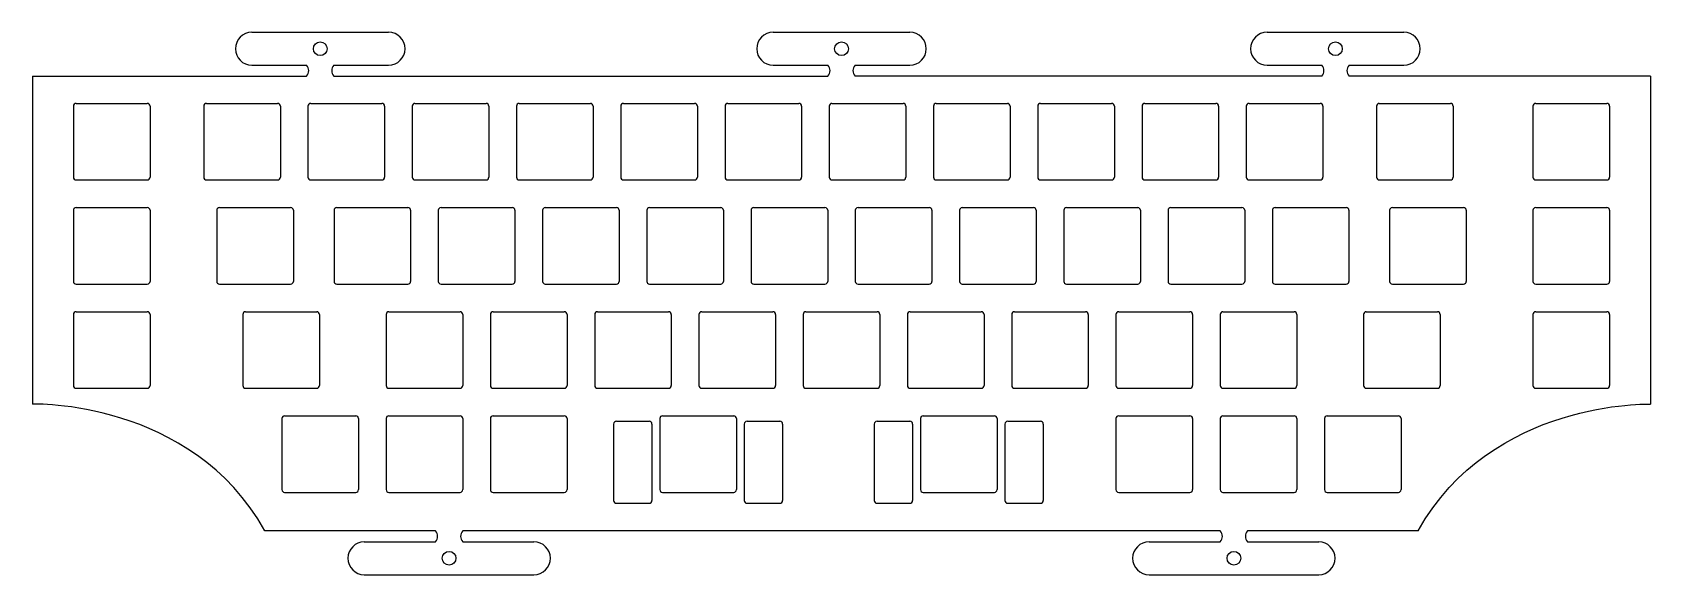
# Model space of a CAD drawing. Header units: millimetres. Extents: x 0 to 296, y -91 to 8.
import ezdxf

# ---------------------------------------------------------------- set-up
doc = ezdxf.new("R2010")
doc.units = ezdxf.units.MM
doc.layers.get('0').update_dxf_attribs({"linetype": 'CONTINUOUS', "lineweight": 25})

msp = doc.modelspace()

# ---------------------------------------------------------------- linework, layer by layer
for p, q in [((40.1, 8), (65.1, 8)), ((135.351, 8), (160.351, 8)), ((225.602, 8), (250.602, 8)), ((0, 0), (50.1, 0)), ((40.1, 2), (50.1, 2)), ((55.1, 2), (65.1, 2)), ((55.1, 0), (145.351, 0)), ((135.351, 2), (145.351, 2)), ((150.351, 2), (160.351, 2)), ((235.602, 0), (150.351, 0)), ((225.602, 2), (235.602, 2)), ((240.602, 2), (250.602, 2)), ((295.7, 0), (240.602, 0)), ((7.5, -5.5), (7.5, -18.5)), ((8, -5), (21, -5)), ((21.5, -5.5), (21.5, -18.5)), ((31.3125, -5.5), (31.3125, -18.5)), ((31.8125, -5), (44.8125, -5)), ((45.3125, -5.5), (45.3125, -18.5)), ((50.3625, -5.5), (50.3625, -18.5)), ((50.8625, -5), (63.8625, -5)), ((64.3625, -5.5), (64.3625, -18.5)), ((69.4125, -5.5), (69.4125, -18.5)), ((69.9125, -5), (82.9125, -5)), ((83.4125, -5.5), (83.4125, -18.5)), ((88.4625, -5.5), (88.4625, -18.5)), ((88.9625, -5), (101.9625, -5)), ((102.4625, -5.5), (102.4625, -18.5)), ((107.5125, -5.5), (107.5125, -18.5)), ((108.0125, -5), (121.0125, -5)), ((121.5125, -5.5), (121.5125, -18.5)), ((126.5625, -5.5), (126.5625, -18.5)), ((127.0625, -5), (140.0625, -5)), ((140.5625, -5.5), (140.5625, -18.5)), ((145.6125, -5.5), (145.6125, -18.5)), ((146.1125, -5), (159.1125, -5)), ((159.6125, -5.5), (159.6125, -18.5)), ((164.6625, -5.5), (164.6625, -18.5)), ((165.1625, -5), (178.1625, -5)), ((178.6625, -5.5), (178.6625, -18.5)), ((183.7125, -5.5), (183.7125, -18.5)), ((184.2125, -5), (197.2125, -5)), ((197.7125, -5.5), (197.7125, -18.5)), ((202.7625, -5.5), (202.7625, -18.5)), ((203.2625, -5), (216.2625, -5)), ((216.7625, -5.5), (216.7625, -18.5)), ((221.8125, -5.5), (221.8125, -18.5)), ((222.3125, -5), (235.3125, -5)), ((235.8125, -5.5), (235.8125, -18.5)), ((245.625, -5.5), (245.625, -18.5)), ((246.125, -5), (259.125, -5)), ((259.625, -5.5), (259.625, -18.5)), ((274.2, -5.5), (274.2, -18.5)), ((274.7, -5), (287.7, -5)), ((288.2, -5.5), (288.2, -18.5)), ((8, -19), (21, -19)), ((31.8125, -19), (44.8125, -19)), ((50.8625, -19), (63.8625, -19)), ((69.9125, -19), (82.9125, -19)), ((88.9625, -19), (101.9625, -19)), ((108.0125, -19), (121.0125, -19)), ((127.0625, -19), (140.0625, -19)), ((146.1125, -19), (159.1125, -19)), ((165.1625, -19), (178.1625, -19)), ((184.2125, -19), (197.2125, -19)), ((203.2625, -19), (216.2625, -19)), ((222.3125, -19), (235.3125, -19)), ((246.125, -19), (259.125, -19)), ((274.7, -19), (287.7, -19)), ((7.5, -24.55), (7.5, -37.55)), ((8, -24.05), (21, -24.05)), ((21.5, -24.55), (21.5, -37.55)), ((33.69375, -24.55), (33.69375, -37.55)), ((34.19375, -24.05), (47.19375, -24.05)), ((47.69375, -24.55), (47.69375, -37.55)), ((55.125, -24.55), (55.125, -37.55)), ((55.625, -24.05), (68.625, -24.05)), ((69.125, -24.55), (69.125, -37.55)), ((74.175, -24.55), (74.175, -37.55)), ((74.675, -24.05), (87.675, -24.05)), ((88.175, -24.55), (88.175, -37.55)), ((93.225, -24.55), (93.225, -37.55)), ((93.725, -24.05), (106.725, -24.05)), ((107.225, -24.55), (107.225, -37.55)), ((112.275, -24.55), (112.275, -37.55)), ((112.775, -24.05), (125.775, -24.05)), ((126.275, -24.55), (126.275, -37.55)), ((131.325, -24.55), (131.325, -37.55)), ((131.825, -24.05), (144.825, -24.05)), ((145.325, -24.55), (145.325, -37.55)), ((150.375, -24.55), (150.375, -37.55)), ((150.875, -24.05), (163.875, -24.05)), ((164.375, -24.55), (164.375, -37.55)), ((169.425, -24.55), (169.425, -37.55)), ((169.925, -24.05), (182.925, -24.05)), ((183.425, -24.55), (183.425, -37.55)), ((188.475, -24.55), (188.475, -37.55)), ((188.975, -24.05), (201.975, -24.05)), ((202.475, -24.55), (202.475, -37.55)), ((207.525, -24.55), (207.525, -37.55)), ((208.025, -24.05), (221.025, -24.05)), ((221.525, -24.55), (221.525, -37.55)), ((226.575, -24.55), (226.575, -37.55)), ((227.075, -24.05), (240.075, -24.05)), ((240.575, -24.55), (240.575, -37.55)), ((248.00625, -24.55), (248.00625, -37.55)), ((248.50625, -24.05), (261.50625, -24.05)), ((262.00625, -24.55), (262.00625, -37.55)), ((274.2, -24.55), (274.2, -37.55)), ((274.7, -24.05), (287.7, -24.05)), ((288.2, -24.55), (288.2, -37.55)), ((8, -38.05), (21, -38.05)), ((34.19375, -38.05), (47.19375, -38.05)), ((55.625, -38.05), (68.625, -38.05)), ((74.675, -38.05), (87.675, -38.05)), ((93.725, -38.05), (106.725, -38.05)), ((112.775, -38.05), (125.775, -38.05)), ((131.825, -38.05), (144.825, -38.05)), ((150.875, -38.05), (163.875, -38.05)), ((169.925, -38.05), (182.925, -38.05)), ((188.975, -38.05), (201.975, -38.05)), ((208.025, -38.05), (221.025, -38.05)), ((227.075, -38.05), (240.075, -38.05)), ((248.50625, -38.05), (261.50625, -38.05)), ((274.7, -38.05), (287.7, -38.05)), ((7.5, -43.6), (7.5, -56.6)), ((8, -43.1), (21, -43.1)), ((21.5, -43.6), (21.5, -56.6)), ((38.45625, -43.6), (38.45625, -56.6)), ((38.95625, -43.1), (51.95625, -43.1)), ((52.45625, -43.6), (52.45625, -56.6)), ((64.65, -43.6), (64.65, -56.6)), ((65.15, -43.1), (78.15, -43.1)), ((78.65, -43.6), (78.65, -56.6)), ((83.7, -43.6), (83.7, -56.6)), ((84.2, -43.1), (97.2, -43.1)), ((97.7, -43.6), (97.7, -56.6)), ((102.75, -43.6), (102.75, -56.6)), ((103.25, -43.1), (116.25, -43.1)), ((116.75, -43.6), (116.75, -56.6)), ((121.8, -43.6), (121.8, -56.6)), ((122.3, -43.1), (135.3, -43.1)), ((135.8, -43.6), (135.8, -56.6)), ((140.85, -43.6), (140.85, -56.6)), ((141.35, -43.1), (154.35, -43.1)), ((154.85, -43.6), (154.85, -56.6)), ((159.9, -43.6), (159.9, -56.6)), ((160.4, -43.1), (173.4, -43.1)), ((173.9, -43.6), (173.9, -56.6)), ((178.95, -43.6), (178.95, -56.6)), ((179.45, -43.1), (192.45, -43.1)), ((192.95, -43.6), (192.95, -56.6)), ((198, -43.6), (198, -56.6)), ((198.5, -43.1), (211.5, -43.1)), ((212, -43.6), (212, -56.6)), ((217.05, -43.6), (217.05, -56.6)), ((217.55, -43.1), (230.55, -43.1)), ((231.05, -43.6), (231.05, -56.6)), ((243.24375, -43.6), (243.24375, -56.6)), ((243.74375, -43.1), (256.74375, -43.1)), ((257.24375, -43.6), (257.24375, -56.6)), ((274.2, -43.6), (274.2, -56.6)), ((274.7, -43.1), (287.7, -43.1)), ((288.2, -43.6), (288.2, -56.6)), ((8, -57.1), (21, -57.1)), ((38.95625, -57.1), (51.95625, -57.1)), ((65.15, -57.1), (78.15, -57.1)), ((84.2, -57.1), (97.2, -57.1)), ((103.25, -57.1), (116.25, -57.1)), ((122.3, -57.1), (135.3, -57.1)), ((141.35, -57.1), (154.35, -57.1)), ((160.4, -57.1), (173.4, -57.1)), ((179.45, -57.1), (192.45, -57.1)), ((198.5, -57.1), (211.5, -57.1)), ((217.55, -57.1), (230.55, -57.1)), ((243.74375, -57.1), (256.74375, -57.1)), ((274.7, -57.1), (287.7, -57.1)), ((45.6, -62.65), (45.6, -75.65)), ((46.1, -62.15), (59.1, -62.15)), ((59.6, -62.65), (59.6, -75.65)), ((64.65, -62.65), (64.65, -75.65)), ((65.15, -62.15), (78.15, -62.15)), ((78.65, -62.65), (78.65, -75.65)), ((83.7, -62.65), (83.7, -75.65)), ((84.2, -62.15), (97.2, -62.15)), ((97.7, -62.65), (97.7, -75.65)), ((106.21825, -63.65), (106.21825, -77.65)), ((106.71825, -63.15), (112.71825, -63.15)), ((113.21825, -63.65), (113.21825, -77.65)), ((114.65625, -62.65), (114.65625, -75.65)), ((115.15625, -62.15), (128.15625, -62.15)), ((128.65625, -62.65), (128.65625, -75.65)), ((130.09425, -63.65), (130.09425, -77.65)), ((130.59425, -63.15), (136.59425, -63.15)), ((137.09425, -63.65), (137.09425, -77.65)), ((153.84325, -63.65), (153.84325, -77.65)), ((154.34325, -63.15), (160.34325, -63.15)), ((160.84325, -63.65), (160.84325, -77.65)), ((162.28125, -62.65), (162.28125, -75.65)), ((162.78125, -62.15), (175.78125, -62.15)), ((176.28125, -62.65), (176.28125, -75.65)), ((177.71925, -63.65), (177.71925, -77.65)), ((178.21925, -63.15), (184.21925, -63.15)), ((184.71925, -63.65), (184.71925, -77.65)), ((198, -62.65), (198, -75.65)), ((198.5, -62.15), (211.5, -62.15)), ((212, -62.65), (212, -75.65)), ((217.05, -62.65), (217.05, -75.65)), ((217.55, -62.15), (230.55, -62.15)), ((231.05, -62.65), (231.05, -75.65)), ((236.1, -62.65), (236.1, -75.65)), ((236.6, -62.15), (249.6, -62.15)), ((250.1, -62.65), (250.1, -75.65)), ((46.1, -76.15), (59.1, -76.15)), ((65.15, -76.15), (78.15, -76.15)), ((84.2, -76.15), (97.2, -76.15)), ((115.15625, -76.15), (128.15625, -76.15)), ((162.78125, -76.15), (175.78125, -76.15)), ((198.5, -76.15), (211.5, -76.15)), ((217.55, -76.15), (230.55, -76.15)), ((236.6, -76.15), (249.6, -76.15)), ((106.71825, -78.15), (112.71825, -78.15)), ((130.59425, -78.15), (136.59425, -78.15)), ((154.34325, -78.15), (160.34325, -78.15)), ((178.21925, -78.15), (184.21925, -78.15)), ((73.65, -83.2), (42.5, -83.2)), ((60.65, -85.2), (73.65, -85.2)), ((217.05, -83.2), (78.65, -83.2)), ((78.65, -85.2), (91.65, -85.2)), ((204.05, -85.2), (217.05, -85.2)), ((253.2, -83.2), (222.05, -83.2)), ((222.05, -85.2), (235.05, -85.2))]:
    msp.add_line(p, q)
at = {"linetype": 'CONTINUOUS', "lineweight": 25}
for p, q in [((0, 0), (0, -60)), ((295.7, 0), (295.7, -60)), ((60.65, -91.2), (91.65, -91.2)), ((204.05, -91.2), (235.05, -91.2))]:
    msp.add_line(p, q, dxfattribs=at)
for centre in [(52.6, 5), (147.851, 5), (238.102, 5), (76.15, -88.2), (219.55, -88.2)]:
    msp.add_circle(centre, 1.25)
for centre, radius, start, end in [((40.1, 5), 3, 90, 270), ((65.1, 5), 3, 270, 90), ((135.351, 5), 3, 90, 270), ((160.351, 5), 3, 270, 90), ((225.602, 5), 3, 90, 270), ((250.602, 5), 3, 270, 90), ((49.05, 1), 1.45, 316.397181, 43.602819), ((56.15, 1), 1.45, 136.397181, 223.602819), ((144.301, 1), 1.45, 316.397181, 43.602819), ((151.401, 1), 1.45, 136.397181, 223.602819), ((234.552, 1), 1.45, 316.397181, 43.602819), ((241.652, 1), 1.45, 136.397181, 223.602819), ((8, -5.5), 0.5, 90, 180), ((21, -5.5), 0.5, 0, 90), ((31.8125, -5.5), 0.5, 90, 180), ((44.8125, -5.5), 0.5, 0, 90), ((50.8625, -5.5), 0.5, 90, 180), ((63.8625, -5.5), 0.5, 0, 90), ((69.9125, -5.5), 0.5, 90, 180), ((82.9125, -5.5), 0.5, 0, 90), ((88.9625, -5.5), 0.5, 90, 180), ((101.9625, -5.5), 0.5, 0, 90), ((108.0125, -5.5), 0.5, 90, 180), ((121.0125, -5.5), 0.5, 0, 90), ((127.0625, -5.5), 0.5, 90, 180), ((140.0625, -5.5), 0.5, 0, 90), ((146.1125, -5.5), 0.5, 90, 180), ((159.1125, -5.5), 0.5, 0, 90), ((165.1625, -5.5), 0.5, 90, 180), ((178.1625, -5.5), 0.5, 0, 90), ((184.2125, -5.5), 0.5, 90, 180), ((197.2125, -5.5), 0.5, 0, 90), ((203.2625, -5.5), 0.5, 90, 180), ((216.2625, -5.5), 0.5, 0, 90), ((222.3125, -5.5), 0.5, 90, 180), ((235.3125, -5.5), 0.5, 0, 90), ((246.125, -5.5), 0.5, 90, 180), ((259.125, -5.5), 0.5, 0, 90), ((274.7, -5.5), 0.5, 90, 180), ((287.7, -5.5), 0.5, 0, 90), ((8, -18.5), 0.5, 180, 270), ((21, -18.5), 0.5, 270, 0), ((31.8125, -18.5), 0.5, 180, 270), ((44.8125, -18.5), 0.5, 270, 0), ((50.8625, -18.5), 0.5, 180, 270), ((63.8625, -18.5), 0.5, 270, 0), ((69.9125, -18.5), 0.5, 180, 270), ((82.9125, -18.5), 0.5, 270, 0), ((88.9625, -18.5), 0.5, 180, 270), ((101.9625, -18.5), 0.5, 270, 0), ((108.0125, -18.5), 0.5, 180, 270), ((121.0125, -18.5), 0.5, 270, 0), ((127.0625, -18.5), 0.5, 180, 270), ((140.0625, -18.5), 0.5, 270, 0), ((146.1125, -18.5), 0.5, 180, 270), ((159.1125, -18.5), 0.5, 270, 0), ((165.1625, -18.5), 0.5, 180, 270), ((178.1625, -18.5), 0.5, 270, 0), ((184.2125, -18.5), 0.5, 180, 270), ((197.2125, -18.5), 0.5, 270, 0), ((203.2625, -18.5), 0.5, 180, 270), ((216.2625, -18.5), 0.5, 270, 0), ((222.3125, -18.5), 0.5, 180, 270), ((235.3125, -18.5), 0.5, 270, 0), ((246.125, -18.5), 0.5, 180, 270), ((259.125, -18.5), 0.5, 270, 0), ((274.7, -18.5), 0.5, 180, 270), ((287.7, -18.5), 0.5, 270, 0), ((8, -24.55), 0.5, 90, 180), ((21, -24.55), 0.5, 0, 90), ((34.19375, -24.55), 0.5, 90, 180), ((47.19375, -24.55), 0.5, 0, 90), ((55.625, -24.55), 0.5, 90, 180), ((68.625, -24.55), 0.5, 0, 90), ((74.675, -24.55), 0.5, 90, 180), ((87.675, -24.55), 0.5, 0, 90), ((93.725, -24.55), 0.5, 90, 180), ((106.725, -24.55), 0.5, 0, 90), ((112.775, -24.55), 0.5, 90, 180), ((125.775, -24.55), 0.5, 0, 90), ((131.825, -24.55), 0.5, 90, 180), ((144.825, -24.55), 0.5, 0, 90), ((150.875, -24.55), 0.5, 90, 180), ((163.875, -24.55), 0.5, 0, 90), ((169.925, -24.55), 0.5, 90, 180), ((182.925, -24.55), 0.5, 0, 90), ((188.975, -24.55), 0.5, 90, 180), ((201.975, -24.55), 0.5, 0, 90), ((208.025, -24.55), 0.5, 90, 180), ((221.025, -24.55), 0.5, 0, 90), ((227.075, -24.55), 0.5, 90, 180), ((240.075, -24.55), 0.5, 0, 90), ((248.50625, -24.55), 0.5, 90, 180), ((261.50625, -24.55), 0.5, 0, 90), ((274.7, -24.55), 0.5, 90, 180), ((287.7, -24.55), 0.5, 0, 90), ((8, -37.55), 0.5, 180, 270), ((21, -37.55), 0.5, 270, 0), ((34.19375, -37.55), 0.5, 180, 270), ((47.19375, -37.55), 0.5, 270, 0), ((55.625, -37.55), 0.5, 180, 270), ((68.625, -37.55), 0.5, 270, 0), ((74.675, -37.55), 0.5, 180, 270), ((87.675, -37.55), 0.5, 270, 0), ((93.725, -37.55), 0.5, 180, 270), ((106.725, -37.55), 0.5, 270, 0), ((112.775, -37.55), 0.5, 180, 270), ((125.775, -37.55), 0.5, 270, 0), ((131.825, -37.55), 0.5, 180, 270), ((144.825, -37.55), 0.5, 270, 0), ((150.875, -37.55), 0.5, 180, 270), ((163.875, -37.55), 0.5, 270, 0), ((169.925, -37.55), 0.5, 180, 270), ((182.925, -37.55), 0.5, 270, 0), ((188.975, -37.55), 0.5, 180, 270), ((201.975, -37.55), 0.5, 270, 0), ((208.025, -37.55), 0.5, 180, 270), ((221.025, -37.55), 0.5, 270, 0), ((227.075, -37.55), 0.5, 180, 270), ((240.075, -37.55), 0.5, 270, 0), ((248.50625, -37.55), 0.5, 180, 270), ((261.50625, -37.55), 0.5, 270, 0), ((274.7, -37.55), 0.5, 180, 270), ((287.7, -37.55), 0.5, 270, 0), ((8, -43.6), 0.5, 90, 180), ((21, -43.6), 0.5, 0, 90), ((38.95625, -43.6), 0.5, 90, 180), ((51.95625, -43.6), 0.5, 0, 90), ((65.15, -43.6), 0.5, 90, 180), ((78.15, -43.6), 0.5, 0, 90), ((84.2, -43.6), 0.5, 90, 180), ((97.2, -43.6), 0.5, 0, 90), ((103.25, -43.6), 0.5, 90, 180), ((116.25, -43.6), 0.5, 0, 90), ((122.3, -43.6), 0.5, 90, 180), ((135.3, -43.6), 0.5, 0, 90), ((141.35, -43.6), 0.5, 90, 180), ((154.35, -43.6), 0.5, 0, 90), ((160.4, -43.6), 0.5, 90, 180), ((173.4, -43.6), 0.5, 0, 90), ((179.45, -43.6), 0.5, 90, 180), ((192.45, -43.6), 0.5, 0, 90), ((198.5, -43.6), 0.5, 90, 180), ((211.5, -43.6), 0.5, 0, 90), ((217.55, -43.6), 0.5, 90, 180), ((230.55, -43.6), 0.5, 0, 90), ((243.74375, -43.6), 0.5, 90, 180), ((256.74375, -43.6), 0.5, 0, 90), ((274.7, -43.6), 0.5, 90, 180), ((287.7, -43.6), 0.5, 0, 90), ((8, -56.6), 0.5, 180, 270), ((21, -56.6), 0.5, 270, 0), ((38.95625, -56.6), 0.5, 180, 270), ((51.95625, -56.6), 0.5, 270, 0), ((65.15, -56.6), 0.5, 180, 270), ((78.15, -56.6), 0.5, 270, 0), ((84.2, -56.6), 0.5, 180, 270), ((97.2, -56.6), 0.5, 270, 0), ((103.25, -56.6), 0.5, 180, 270), ((116.25, -56.6), 0.5, 270, 0), ((122.3, -56.6), 0.5, 180, 270), ((135.3, -56.6), 0.5, 270, 0), ((141.35, -56.6), 0.5, 180, 270), ((154.35, -56.6), 0.5, 270, 0), ((160.4, -56.6), 0.5, 180, 270), ((173.4, -56.6), 0.5, 270, 0), ((179.45, -56.6), 0.5, 180, 270), ((192.45, -56.6), 0.5, 270, 0), ((198.5, -56.6), 0.5, 180, 270), ((211.5, -56.6), 0.5, 270, 0), ((217.55, -56.6), 0.5, 180, 270), ((230.55, -56.6), 0.5, 270, 0), ((243.74375, -56.6), 0.5, 180, 270), ((256.74375, -56.6), 0.5, 270, 0), ((274.7, -56.6), 0.5, 180, 270), ((287.7, -56.6), 0.5, 270, 0), ((46.1, -62.65), 0.5, 90, 180), ((59.1, -62.65), 0.5, 0, 90), ((65.15, -62.65), 0.5, 90, 180), ((78.15, -62.65), 0.5, 0, 90), ((84.2, -62.65), 0.5, 90, 180), ((97.2, -62.65), 0.5, 0, 90), ((106.71825, -63.65), 0.5, 90, 180), ((112.71825, -63.65), 0.5, 0, 90), ((115.15625, -62.65), 0.5, 90, 180), ((128.15625, -62.65), 0.5, 0, 90), ((130.59425, -63.65), 0.5, 90, 180), ((136.59425, -63.65), 0.5, 0, 90), ((154.34325, -63.65), 0.5, 90, 180), ((160.34325, -63.65), 0.5, 0, 90), ((162.78125, -62.65), 0.5, 90, 180), ((175.78125, -62.65), 0.5, 0, 90), ((178.21925, -63.65), 0.5, 90, 180), ((184.21925, -63.65), 0.5, 0, 90), ((198.5, -62.65), 0.5, 90, 180), ((211.5, -62.65), 0.5, 0, 90), ((217.55, -62.65), 0.5, 90, 180), ((230.55, -62.65), 0.5, 0, 90), ((236.6, -62.65), 0.5, 90, 180), ((249.6, -62.65), 0.5, 0, 90), ((46.1, -75.65), 0.5, 180, 270), ((59.1, -75.65), 0.5, 270, 0), ((65.15, -75.65), 0.5, 180, 270), ((78.15, -75.65), 0.5, 270, 0), ((84.2, -75.65), 0.5, 180, 270), ((97.2, -75.65), 0.5, 270, 0), ((115.15625, -75.65), 0.5, 180, 270), ((128.15625, -75.65), 0.5, 270, 0), ((162.78125, -75.65), 0.5, 180, 270), ((175.78125, -75.65), 0.5, 270, 0), ((198.5, -75.65), 0.5, 180, 270), ((211.5, -75.65), 0.5, 270, 0), ((217.55, -75.65), 0.5, 180, 270), ((230.55, -75.65), 0.5, 270, 0), ((236.6, -75.65), 0.5, 180, 270), ((249.6, -75.65), 0.5, 270, 0), ((106.71825, -77.65), 0.5, 180, 270), ((112.71825, -77.65), 0.5, 270, 0), ((130.59425, -77.65), 0.5, 180, 270), ((136.59425, -77.65), 0.5, 270, 0), ((154.34325, -77.65), 0.5, 180, 270), ((160.34325, -77.65), 0.5, 270, 0), ((178.21925, -77.65), 0.5, 180, 270), ((184.21925, -77.65), 0.5, 270, 0), ((60.65, -88.2), 3, 90, 270), ((72.6, -84.2), 1.45, 316.397181, 43.602819), ((79.7, -84.2), 1.45, 136.397181, 223.602819), ((91.65, -88.2), 3, 270, 90), ((204.05, -88.2), 3, 90, 270), ((216, -84.2), 1.45, 316.397181, 43.602819), ((223.1, -84.2), 1.45, 136.397181, 223.602819), ((235.05, -88.2), 3, 270, 90)]:
    msp.add_arc(centre, radius, start, end)
for points in [[(42.5, -83.2), (29, -59.1), (0, -60), (0, -60)], [(253.2, -83.2), (266.7, -59.1), (295.7, -60), (295.7, -60)]]:
    msp.add_open_spline(points, degree=3)

doc.saveas('drawing.dxf')
